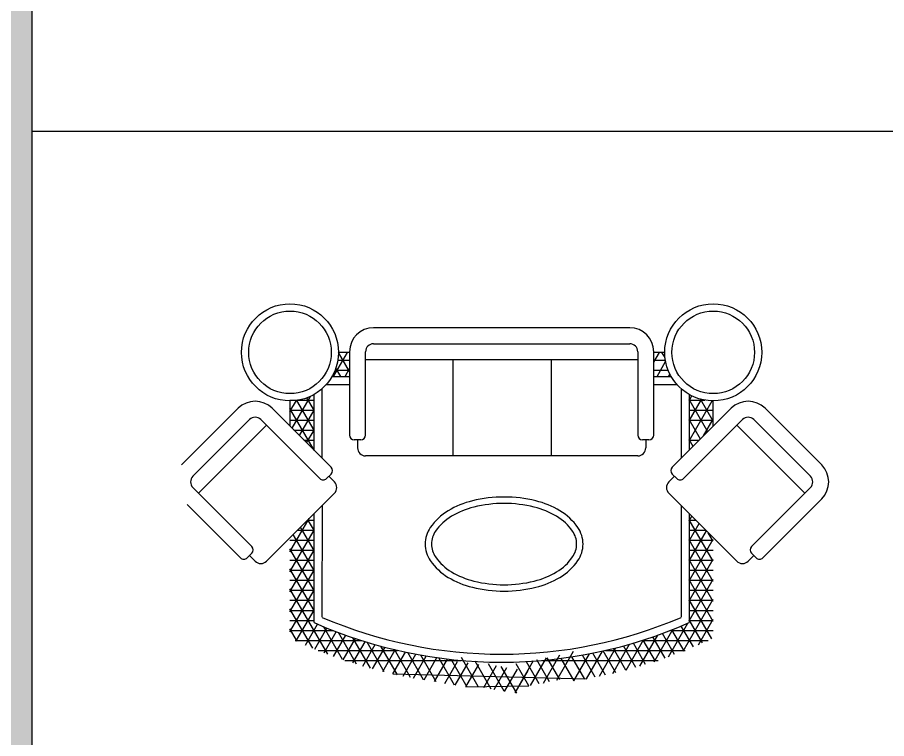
# Model space of a CAD drawing. Header units: millimetres. Extents: x -30782 to 40110, y 35885 to 73818.
# Drawn here: x -27143 to -21715, y 59422 to 63925 of the extents above; entities that cross this region are included whole.
import ezdxf

# ---------------------------------------------------------------- set-up
doc = ezdxf.new("R2010")
doc.units = ezdxf.units.MM
doc.layers.add('www.cad-blocks.net', color=7, linetype='Continuous')

# ---------------------------------------------------------------- blocks, each defined once
blk = doc.blocks.new('A$C7A76439A')
for p, q in [((2799, 2281.9), (1199, 2281.9)), ((1199, 2181.9), (2799, 2181.9)), ((948.9, 1978.3), (1035.6, 2128.3)), ((1049, 2008), (979.5, 2128.3)), ((1049, 2128.3), (980.4, 2128.3)), ((1049, 2131.9), (1049, 2081.9)), ((1149, 1611.9), (1149, 2131.9)), ((2849, 2131.9), (2849, 1611.9)), ((2949, 2081.9), (2949, 2131.9)), ((3017.6, 2128.3), (2949, 2128.3)), ((2949, 2067.5), (2984.1, 2128.3)), ((3019.4, 2095.1), (3000.2, 2128.3)), ((976.5, 2079.8), (1049, 2079.8)), ((1049, 2081.9), (1049, 1611.9)), ((2849, 2081.9), (1149, 2081.9)), ((1695.1, 2081.9), (1695.1, 1481.9)), ((2307.6, 2081.9), (2307.6, 1481.9)), ((2949, 1611.9), (2949, 2081.9)), ((2949, 2079.8), (3021.5, 2079.8)), ((2969.7, 1978.3), (3023.1, 2070.8)), ((959.3, 2017.3), (1049, 2017.3)), ((993.9, 1978.3), (964, 2030.1)), ((1021.1, 1978.3), (1049, 2026.6)), ((2949, 2017.3), (3038.7, 2017.3)), ((940.7, 1978.3), (1049, 1978.3)), ((2949, 1978.3), (3057.3, 1978.3)), ((3041.8, 1978.3), (3049.9, 1992.2)), ((877.3, 1467), (877.3, 1900.7)), ((905, 1928.3), (1049, 1928.3)), ((2949, 1928.3), (3093, 1928.3)), ((3120.6, 1900.7), (3120.6, 1467)), ((689.8, 1654.5), (804.6, 1853.3)), ((827.3, 1517), (827.3, 1865)), ((3170.6, 1865), (3170.6, 1517)), ((3170.6, 1826.4), (3187.7, 1856)), ((677.3, 1829.8), (827.3, 1829.8)), ((677.3, 1757.9), (717.8, 1828)), ((677.3, 1825.3), (677.3, 1667)), ((827.3, 1641.9), (719.7, 1828.3)), ((827.3, 1766.9), (782.7, 1844.2)), ((3170.6, 1701.4), (3247.3, 1834.3)), ((3286.4, 1632.8), (3170.6, 1833.2)), ((3170.6, 1829.8), (3268.5, 1829.8)), ((3170.6, 1576.4), (3314.4, 1825.4)), ((3320.6, 1698.4), (3241.3, 1835.9)), ((3320.6, 1823.4), (3319.5, 1825.3)), ((3320.6, 1667), (3320.6, 1825.3)), ((353.6, 1778.7), (0, 1425.1)), ((601, 1743.3), (565.7, 1778.7)), ((933.4, 1411), (601, 1743.3)), ((827.3, 1516.9), (677.3, 1776.7)), ((677.3, 1767.3), (827.3, 1767.3)), ((735.6, 1608.8), (827.3, 1767.7)), ((3064.6, 1411), (3396.9, 1743.3)), ((3170.6, 1767.3), (3320.6, 1767.3)), ((3396.9, 1743.3), (3432.3, 1778.7)), ((3644.4, 1778.7), (3998, 1425.1)), ((70.7, 1354.4), (424.3, 1708)), ((530.3, 1672.6), (495, 1708)), ((677.3, 1704.8), (827.3, 1704.8)), ((3240.6, 1587), (3170.6, 1708.2)), ((3170.6, 1704.8), (3320.6, 1704.8)), ((3260.3, 1606.7), (3320.6, 1711.2)), ((3467.6, 1672.6), (3503, 1708)), ((3927.3, 1354.4), (3573.7, 1708)), ((106.1, 1248.4), (530.3, 1672.6)), ((862.7, 1340.3), (530.3, 1672.6)), ((702.1, 1642.3), (827.3, 1642.3)), ((781.3, 1563), (827.3, 1642.7)), ((3135.3, 1340.3), (3467.6, 1672.6)), ((3891.9, 1248.4), (3467.6, 1672.6)), ((764.6, 1579.8), (827.3, 1579.8)), ((1099, 1581.9), (1079, 1581.9)), ((1119, 1581.9), (1099, 1581.9)), ((1099, 1581.9), (1099, 1531.9)), ((2899, 1581.9), (2879, 1581.9)), ((2919, 1581.9), (2899, 1581.9)), ((2899, 1581.9), (2899, 1531.9)), ((3194.9, 1541.3), (3170.6, 1583.2)), ((3170.6, 1579.8), (3233.4, 1579.8)), ((2849, 1481.9), (1149, 1481.9)), ((3170.6, 1517.3), (3170.9, 1517.3)), ((905.1, 1340.3), (933.4, 1368.6)), ((3092.9, 1340.3), (3064.6, 1368.6)), ((919.2, 1354.4), (954.6, 1319.1)), ((3078.7, 1354.4), (3043.4, 1319.1)), ((106.1, 1248.4), (70.7, 1283.7)), ((3891.9, 1248.4), (3927.3, 1283.7)), ((438.4, 916), (106.1, 1248.4)), ((530.3, 824.1), (954.6, 1248.4)), ((3467.6, 824.1), (3043.4, 1248.4)), ((3559.6, 916), (3891.9, 1248.4)), ((3998, 1213), (3962.6, 1177.7)), ((367.7, 845.3), (35.4, 1177.7)), ((877.3, 473.7), (879.6, 1173.4)), ((3120.6, 1171.1), (3120.6, 473.7)), ((3630.3, 845.3), (3962.6, 1177.7)), ((677.3, 882.9), (797.8, 1091.6)), ((827.3, 440.9), (827.3, 1121.1)), ((3170.6, 1121.1), (3170.6, 440.9)), ((3170.6, 1076.4), (3187, 1104.8)), ((827.3, 891.9), (743.4, 1037.2)), ((786, 1079.8), (827.3, 1079.8)), ((827.3, 1016.9), (789.2, 1083)), ((3320.6, 823.4), (3170.6, 1083.2)), ((3170.6, 1079.8), (3211.9, 1079.8)), ((3170.6, 951.4), (3232.8, 1059)), ((677.3, 757.9), (827.3, 1017.7)), ((827.3, 766.9), (697.7, 991.5)), ((723.5, 1017.3), (827.3, 1017.3)), ((3170.6, 1017.3), (3274.4, 1017.3)), ((3170.6, 826.4), (3278.5, 1013.2)), ((3320.6, 948.4), (3289.6, 1002.1)), ((677.3, 954.8), (827.3, 954.8)), ((3170.6, 701.4), (3320.6, 961.2)), ((3320.6, 698.4), (3170.6, 958.2)), ((3170.6, 954.8), (3320.6, 954.8)), ((410.1, 845.3), (438.4, 873.6)), ((827.3, 641.9), (677.3, 901.7)), ((677.3, 632.9), (827.3, 892.7)), ((677.3, 892.3), (827.3, 892.3)), ((3170.6, 892.3), (3320.6, 892.3)), ((3587.9, 845.3), (3559.6, 873.6)), ((424.3, 859.5), (459.6, 824.1)), ((677.3, 829.8), (827.3, 829.8)), ((3170.6, 576.4), (3320.6, 836.2)), ((3320.6, 573.4), (3170.6, 833.2)), ((3170.6, 829.8), (3320.6, 829.8)), ((3573.7, 859.5), (3538.4, 824.1)), ((827.3, 516.9), (677.3, 776.7)), ((677.3, 507.9), (827.3, 767.7)), ((677.3, 767.3), (827.3, 767.3)), ((3170.6, 767.3), (3320.6, 767.3)), ((3170.6, 451.4), (3320.6, 711.2)), ((3320.6, 448.4), (3170.6, 708.2)), ((677.3, 704.8), (827.3, 704.8)), ((913, 243.6), (677.3, 651.7)), ((3170.6, 704.8), (3320.6, 704.8)), ((677.3, 382.9), (827.3, 642.7)), ((677.3, 642.3), (827.3, 642.3)), ((3170.6, 642.3), (3320.6, 642.3)), ((677.3, 579.8), (827.3, 579.8)), ((3133.8, 262.7), (3320.6, 586.2)), ((3310.9, 340.3), (3170.6, 583.2)), ((3170.6, 579.8), (3320.6, 579.8)), ((819.1, 281.2), (677.3, 526.7)), ((677.3, 517.3), (827.3, 517.3)), ((716.8, 326.3), (827.3, 517.7)), ((3170.6, 517.3), (3320.6, 517.3)), ((677.3, 454.8), (827.3, 454.8)), ((3041.2, 227.3), (3162.5, 437.4)), ((3254, 313.9), (3170.6, 458.2)), ((3170.6, 454.8), (3320.6, 454.8)), ((3229.2, 302.8), (3320.6, 461.2)), ((722.3, 323.8), (677.3, 401.7)), ((677.3, 392.3), (944.2, 392.3)), ((774.1, 300.5), (849.6, 431.2)), ((832, 275.8), (907.7, 406.9)), ((1004.3, 210.4), (885.6, 415.9)), ((890.6, 252.2), (966.5, 383.7)), ((2951, 196.1), (3067.5, 397.7)), ((3053.8, 392.3), (3320.6, 392.3)), ((3138.2, 264.4), (3062.4, 395.7)), ((3196.4, 288.6), (3120.8, 419.5)), ((709.3, 329.8), (1120.8, 329.8)), ((949.8, 229.8), (1026, 361.8)), ((1093.3, 181.2), (979.2, 378.9)), ((1009.7, 208.6), (1086.2, 341.1)), ((1180.3, 155.6), (1070.1, 346.5)), ((2776.9, 144.5), (2885.5, 332.5)), ((2863, 168.6), (2975.2, 362.9)), ((2877.1, 329.8), (3288.7, 329.8)), ((2959.5, 198.9), (2882.9, 331.6)), ((3019.7, 219.6), (2943.4, 351.8)), ((3079.3, 241.4), (3003.3, 373.1)), ((1070.3, 188.5), (1147.1, 321.6)), ((1131.5, 169.6), (1208.8, 303.4)), ((1265.4, 133.2), (1158.6, 318.1)), ((1193.5, 151.9), (1271.2, 286.4)), ((1348.8, 113.7), (1245.1, 293.3)), ((1430.6, 97), (1329.6, 271.9)), ((2610.1, 105.5), (2712.4, 282.8)), ((2692.7, 123.6), (2797.9, 305.9)), ((2774.7, 143.9), (2696.8, 278.8)), ((2837, 161), (2759.6, 295.2)), ((2898.6, 179.3), (2821.6, 312.8)), ((852.7, 267.3), (1349.4, 267.3)), ((1256.2, 135.5), (1334.3, 270.8)), ((1319.6, 120.3), (1398.2, 256.5)), ((1383.7, 106.3), (1462.9, 243.6)), ((1510.9, 82.9), (1412.4, 253.6)), ((1448.6, 93.7), (1528.4, 232)), ((1589.9, 71.2), (1493.6, 238)), ((1514.2, 82.4), (1594.8, 221.9)), ((1705.7, 49.7), (1607.2, 220.4)), ((1852.3, 42.6), (1748.6, 222.2)), ((2179.8, 47.3), (2279.6, 220.1)), ((2260.9, 62.8), (2363.3, 240.1)), ((2362.6, 85.4), (2284.2, 221.1)), ((2343.5, 80.9), (2448.8, 263.2)), ((2452.3, 77.5), (2371.4, 217.6)), ((2518.3, 88.1), (2438.1, 227)), ((2449.3, 77), (2546.8, 245.8)), ((2583.5, 100.1), (2504, 237.9)), ((2529, 90), (2628.7, 262.8)), ((2648, 113.5), (2569, 250.2)), ((2711.7, 128.1), (2633.3, 263.8)), ((2648.6, 267.3), (3145.3, 267.3)), ((1020.7, 204.8), (1744.2, 204.8)), ((1580.6, 72.4), (1661.9, 213.2)), ((1643.3, 60.5), (1723.2, 198.8)), ((1784.6, 38), (1688.3, 204.8)), ((1709, 49.2), (1789.5, 188.7)), ((1775.4, 39.2), (1856.7, 180)), ((1934.2, 25.9), (1833.2, 200.8)), ((1887.2, 35.2), (1966.5, 172.4)), ((2014.5, 11.7), (1916, 182.4)), ((2093.4, 0), (1997.1, 166.8)), ((2169.1, 45.4), (2088.9, 184.3)), ((2100.1, 34.3), (2197.6, 203.1)), ((2234.3, 57.4), (2154.8, 195.2)), ((2298.8, 70.8), (2219.9, 207.5)), ((2253.8, 204.8), (2977.3, 204.8)), ((1319.6, 120.3), (2529, 90)), ((1952.1, 22.5), (2032, 160.9)), ((2017.8, 11.2), (2098.3, 150.7)), ((2084.2, 1.3), (2165.5, 142.1)), ((1775.4, 39.2), (2169.1, 45.4))]:
    blk.add_line(p, q)
for centre, radius in [((677.3, 2128.3), 303), ((3320.6, 2128.3), 303), ((677.3, 2128.3), 258), ((3320.6, 2128.3), 258)]:
    blk.add_circle(centre, radius)
for centre, radius, start, end in [((1199, 2131.9), 150, 90, 180), ((2799, 2131.9), 150, 0, 90), ((1199, 2131.9), 50, 90, 180), ((2799, 2131.9), 50, 0, 90), ((459.6, 1672.6), 150, 45, 135), ((3538.4, 1672.6), 150, 45, 135), ((459.6, 1672.6), 50, 45, 135), ((3538.4, 1672.6), 50, 45, 135), ((1079, 1611.9), 30, 180, 270), ((1119, 1611.9), 30, 270, 0), ((2879, 1611.9), 30, 180, 270), ((2919, 1611.9), 30, 270, 0), ((1149, 1531.9), 50, 180, 270), ((2849, 1531.9), 50, 270, 0), ((3891.9, 1319.1), 150, 315, 45), ((912.2, 1389.8), 30, 315, 45), ((3085.8, 1389.8), 30, 135, 225), ((106.1, 1319.1), 50, 135, 225), ((883.9, 1361.5), 30, 225, 315), ((919.2, 1283.7), 50, 315, 45), ((3078.7, 1283.7), 50, 135, 225), ((3114.1, 1361.5), 30, 225, 315), ((3891.9, 1319.1), 50, 315, 45), ((1949.5, 662.2), 555, 103.8638, 120.7882), ((2014.2, 399.9), 825, 90, 103.8638), ((2014.2, 399.9), 825, 76.1362, 90), ((2078.9, 662.2), 555, 59.2118, 76.1362), ((1949.5, 662.2), 515, 103.8638, 120.7882), ((2014.2, 399.9), 785, 90, 103.8638), ((2014.2, 399.9), 785, 76.1362, 90), ((2078.9, 662.2), 515, 59.2118, 76.1362), ((1850.9, 827.5), 362.5, 120.7882, 145.1939), ((1850.9, 827.5), 322.5, 120.7882, 145.1939), ((2177.4, 827.5), 322.5, 34.8061, 59.2118), ((2177.4, 827.5), 362.5, 34.8061, 59.2118), ((1702, 931.1), 181, 145.1939, 180), ((2326.4, 931.1), 181, 0, 34.8061), ((1702, 931.1), 141, 145.1939, 180), ((2326.4, 931.1), 141, 0, 34.8061), ((1702, 931.1), 181, 180, 214.8061), ((1702, 931.1), 141, 180, 214.8061), ((2326.4, 931.1), 141, 325.1939, 0), ((2326.4, 931.1), 181, 325.1939, 0), ((417.2, 894.8), 30, 315, 45), ((3580.8, 894.8), 30, 135, 225), ((388.9, 866.5), 30, 225, 315), ((495, 859.5), 50, 225, 315), ((1850.9, 1034.6), 362.5, 214.8061, 239.2118), ((1850.9, 1034.6), 322.5, 214.8061, 239.2118), ((2177.4, 1034.6), 322.5, 300.7882, 325.1939), ((2177.4, 1034.6), 362.5, 300.7882, 325.1939), ((3503, 859.5), 50, 225, 315), ((3609.1, 866.5), 30, 225, 315), ((1949.5, 1200), 555, 239.2118, 256.1362), ((1949.5, 1200), 515, 239.2118, 256.1362), ((2078.9, 1200), 515, 283.8638, 300.7882), ((2078.9, 1200), 555, 283.8638, 300.7882), ((2014.2, 1462.2), 825, 256.1362, 270), ((2014.2, 1462.2), 785, 256.1362, 270), ((2014.2, 1462.2), 785, 270, 283.8638), ((2014.2, 1462.2), 825, 270, 283.8638), ((1999, 3092.2), 2898.7, 246.1589, 293.8411), ((1999, 3092.2), 2848.7, 246.8124, 293.1876)]:
    blk.add_arc(centre, radius, start, end)
blk = doc.blocks.new('format')
at = {"true_color": 0x444444}
blk.add_hatch(color=250, dxfattribs=at).paths.add_polyline_path([(-30781.7, 35884.5), (-27052.7, 35884.5), (-27052.7, 73818), (-30781.7, 73818)])
blk.add_line((-27052.7, 73818), (-27052.7, 35884.5))
at = {"color": 250, "true_color": 0x444444}
blk.add_line((-27052.7, 73818), (-27052.7, 35884.5), dxfattribs=at)
at = {"color": 155, "true_color": 0x546d8e}
blk.add_line((-27052.7, 63214.7), (40110.2, 63214.7), dxfattribs=at)

msp = doc.modelspace()

# ---------------------------------------------------------------- block references
msp.add_blockref('A$C7A76439A', (-26118.1, 59705.2))
at = {"layer": 'www.cad-blocks.net'}
msp.add_blockref('format', (0, 0), dxfattribs=at)

doc.saveas('drawing.dxf')
